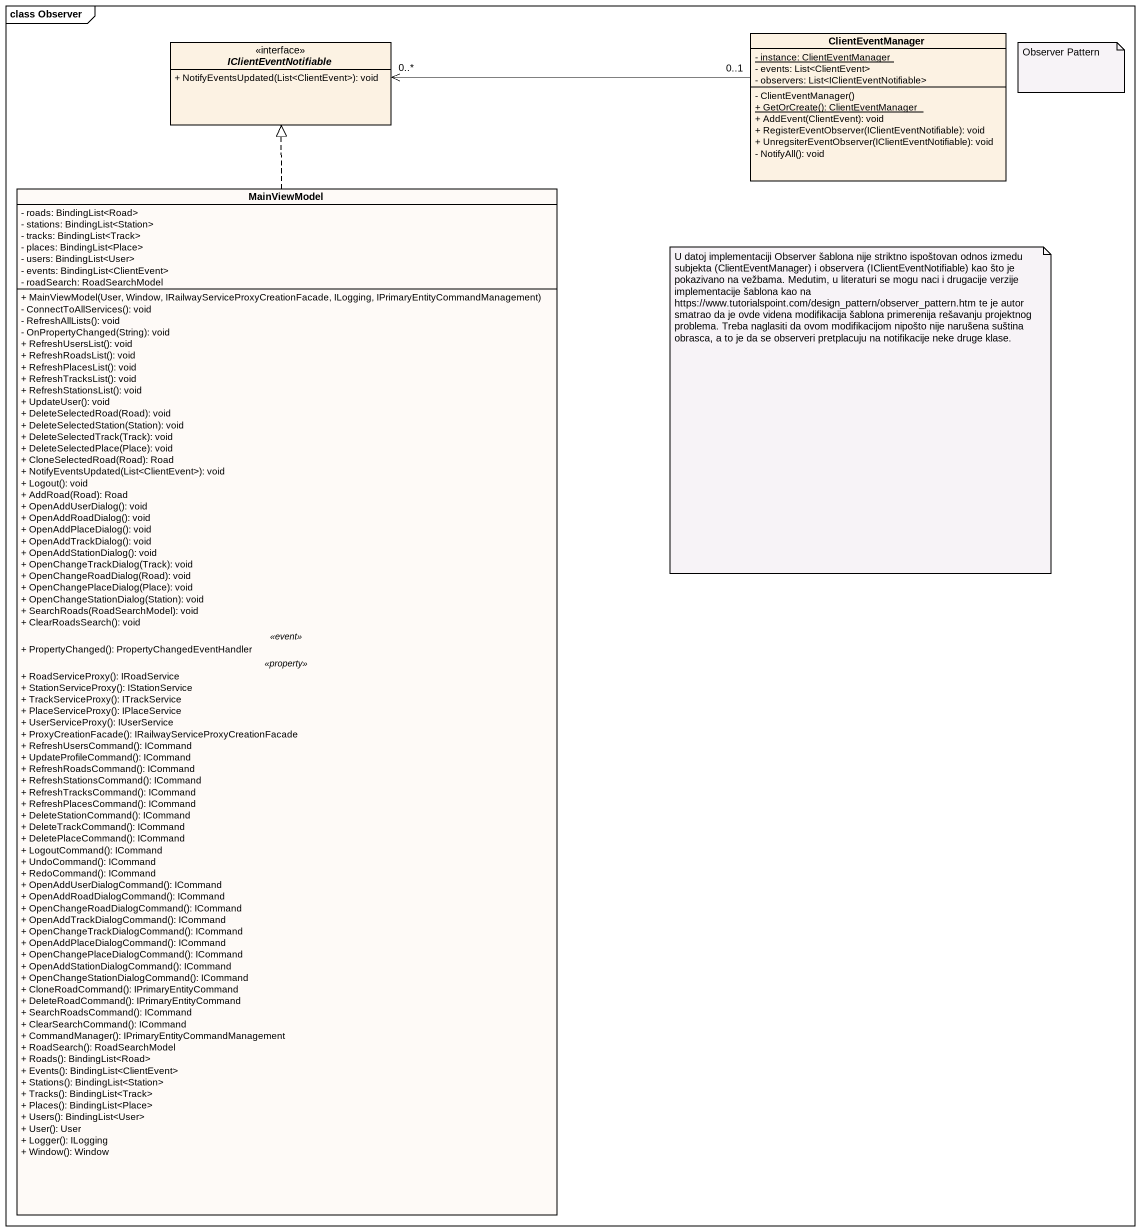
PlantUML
@startuml
mainframe class Observer
hide circle
hide empty members
skinparam classAttributeIconSize 0
class ClientEventManager {
  {static} - instance: ClientEventManager
  - events: List<ClientEvent>
  - observers: List<IClientEventNotifiable>
  - ClientEventManager()
  {static} + GetOrCreate(): ClientEventManager
  + AddEvent(ClientEvent): void
  + RegisterEventObserver(IClientEventNotifiable): void
  + UnregsiterEventObserver(IClientEventNotifiable): void
  - NotifyAll(): void
}
interface IClientEventNotifiable {
  + NotifyEventsUpdated(List<ClientEvent>): void
}
class MainViewModel #FEFAF7 {
  - roads: BindingList<Road>
  - stations: BindingList<Station>
  - tracks: BindingList<Track>
  - places: BindingList<Place>
  - users: BindingList<User>
  - events: BindingList<ClientEvent>
  - roadSearch: RoadSearchModel
  --
  + MainViewModel(User, Window, IRailwayServiceProxyCreationFacade, ILogging, IPrimaryEntityCommandManagement)
  - ConnectToAllServices(): void
  - RefreshAllLists(): void
  - OnPropertyChanged(String): void
  + RefreshUsersList(): void
  + RefreshRoadsList(): void
  + RefreshPlacesList(): void
  + RefreshTracksList(): void
  + RefreshStationsList(): void
  + UpdateUser(): void
  + DeleteSelectedRoad(Road): void
  + DeleteSelectedStation(Station): void
  + DeleteSelectedTrack(Track): void
  + DeleteSelectedPlace(Place): void
  + CloneSelectedRoad(Road): Road
  + NotifyEventsUpdated(List<ClientEvent>): void
  + Logout(): void
  + AddRoad(Road): Road
  + OpenAddUserDialog(): void
  + OpenAddRoadDialog(): void
  + OpenAddPlaceDialog(): void
  + OpenAddTrackDialog(): void
  + OpenAddStationDialog(): void
  + OpenChangeTrackDialog(Track): void
  + OpenChangeRoadDialog(Road): void
  + OpenChangePlaceDialog(Place): void
  + OpenChangeStationDialog(Station): void
  + SearchRoads(RoadSearchModel): void
  + ClearRoadsSearch(): void
  .. <<event>> ..
  + PropertyChanged(): PropertyChangedEventHandler
  .. <<property>> ..
  + RoadServiceProxy(): IRoadService
  + StationServiceProxy(): IStationService
  + TrackServiceProxy(): ITrackService
  + PlaceServiceProxy(): IPlaceService
  + UserServiceProxy(): IUserService
  + ProxyCreationFacade(): IRailwayServiceProxyCreationFacade
  + RefreshUsersCommand(): ICommand
  + UpdateProfileCommand(): ICommand
  + RefreshRoadsCommand(): ICommand
  + RefreshStationsCommand(): ICommand
  + RefreshTracksCommand(): ICommand
  + RefreshPlacesCommand(): ICommand
  + DeleteStationCommand(): ICommand
  + DeleteTrackCommand(): ICommand
  + DeletePlaceCommand(): ICommand
  + LogoutCommand(): ICommand
  + UndoCommand(): ICommand
  + RedoCommand(): ICommand
  + OpenAddUserDialogCommand(): ICommand
  + OpenAddRoadDialogCommand(): ICommand
  + OpenChangeRoadDialogCommand(): ICommand
  + OpenAddTrackDialogCommand(): ICommand
  + OpenChangeTrackDialogCommand(): ICommand
  + OpenAddPlaceDialogCommand(): ICommand
  + OpenChangePlaceDialogCommand(): ICommand
  + OpenAddStationDialogCommand(): ICommand
  + OpenChangeStationDialogCommand(): ICommand
  + CloneRoadCommand(): IPrimaryEntityCommand
  + DeleteRoadCommand(): IPrimaryEntityCommand
  + SearchRoadsCommand(): ICommand
  + ClearSearchCommand(): ICommand
  + CommandManager(): IPrimaryEntityCommandManagement
  + RoadSearch(): RoadSearchModel
  + Roads(): BindingList<Road>
  + Events(): BindingList<ClientEvent>
  + Stations(): BindingList<Station>
  + Tracks(): BindingList<Track>
  + Places(): BindingList<Place>
  + Users(): BindingList<User>
  + User(): User
  + Logger(): ILogging
  + Window(): Window
}
ClientEventManager "0..1" -left-> "0..*" IClientEventNotifiable
MainViewModel .up.|> IClientEventNotifiable
note as N1
  Observer Pattern
end note
note as N2
  U datoj implementaciji Observer šablona nije striktno ispoštovan odnos izmedu subjekta (ClientEventManager) i observera (IClientEventNotifiable) kao što je pokazivano na vežbama. Medutim, u literaturi se mogu naci i drugacije verzije implementacije šablona kao na https://www.tutorialspoint.com/design_pattern/observer_pattern.htm te je autor smatrao da je ovde videna modifikacija šablona primerenija rešavanju projektnog problema. Treba naglasiti da ovom modifikacijom nipošto nije narušena suština obrasca, a to je da se observeri pretplacuju na notifikacije neke druge klase.
end note
@enduml
